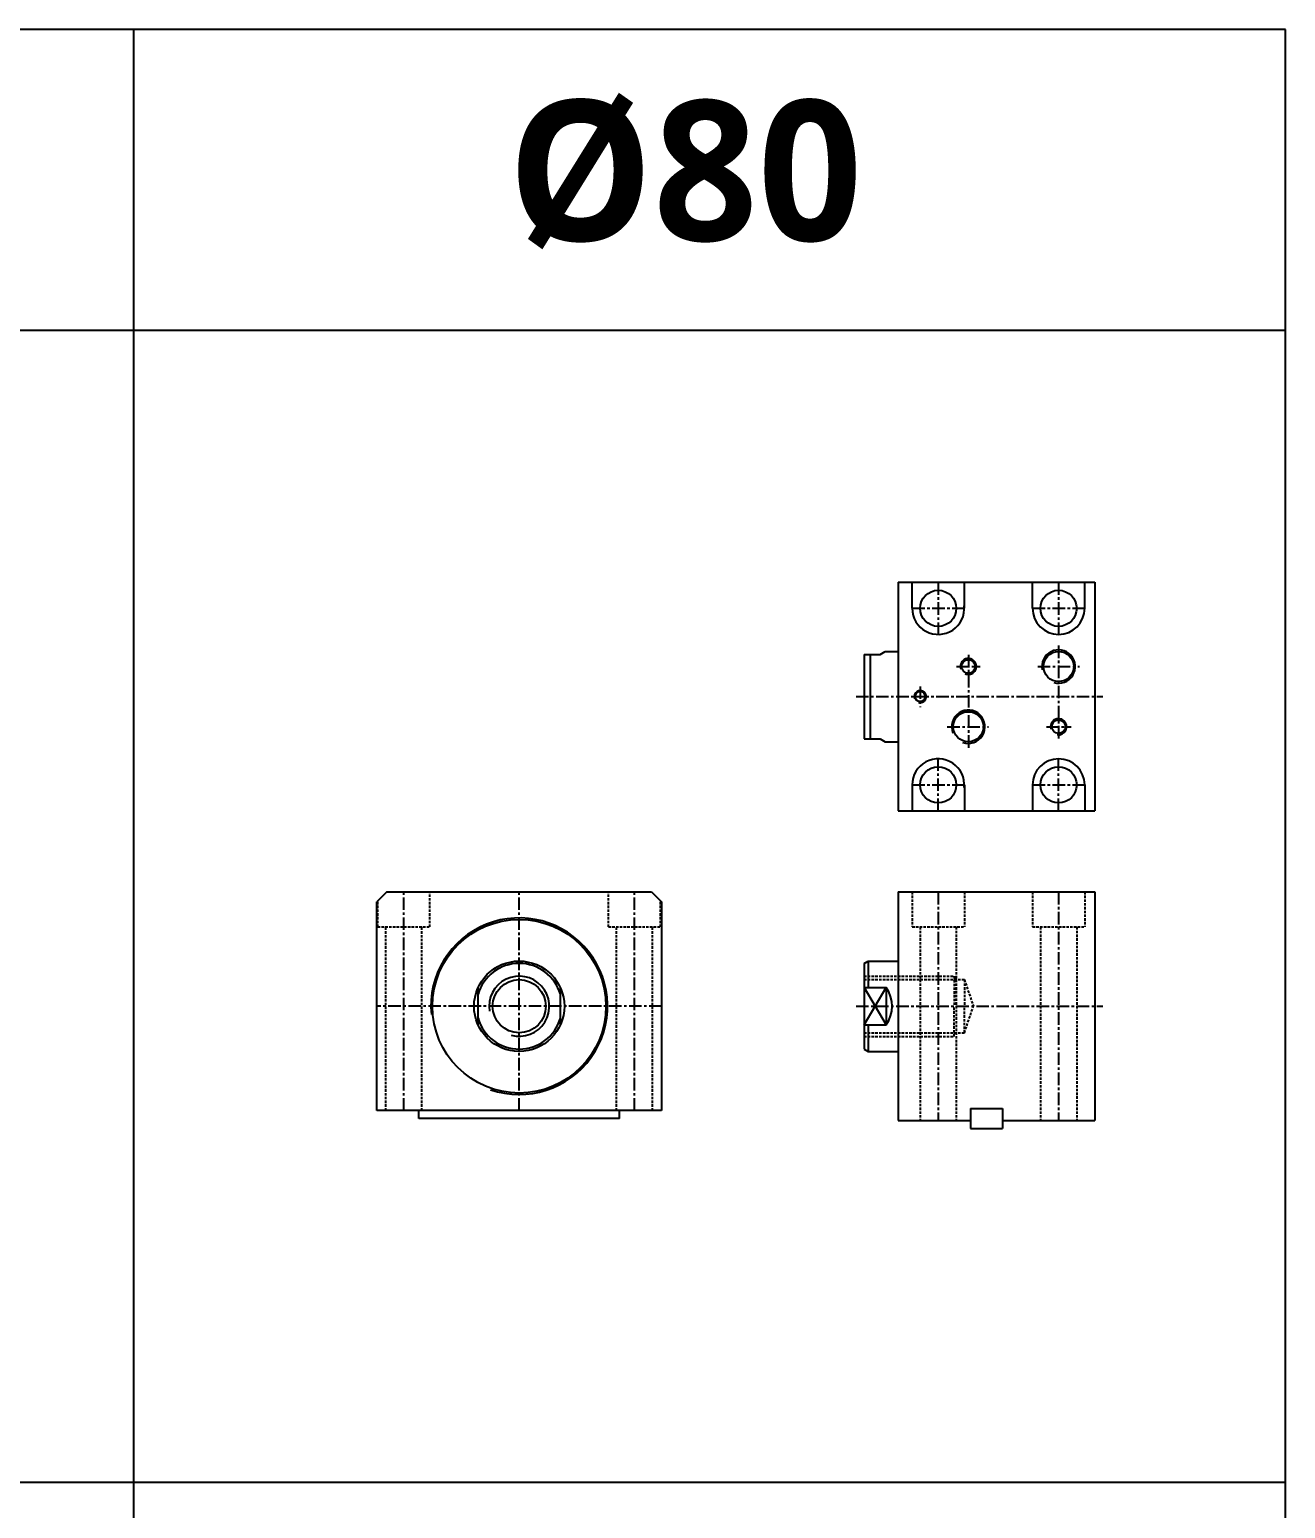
# Model space of a CAD drawing. Extents: x 0 to 3832, y 0 to 1298.
# Drawn here: x 1968 to 2594, y 561 to 1298 of the extents above; entities that cross this region are included whole.
import ezdxf

# ---------------------------------------------------------------- set-up
doc = ezdxf.new("R2010")
doc.units = 0
doc.header["$LTSCALE"] = 5
doc.header["$MEASUREMENT"] = 0
doc.linetypes.add('CENTER', pattern=[2, 1.25, -0.25, 0.25, -0.25])
doc.linetypes.add('HIDDEN', pattern=[0.375, 0.25, -0.125])
doc.layers.get('0').update_dxf_attribs({"linetype": 'CONTINUOUS'})
doc.layers.add('HIDDEN', color=2, linetype='HIDDEN')
doc.layers.add('ML', color=3, linetype='CONTINUOUS')
doc.styles.add('문자', font='romans.shx')

msp = doc.modelspace()

# ---------------------------------------------------------------- linework, layer by layer
for p, q in [((2594, 1298), (0, 1298)), ((2020, 574), (2020, 1298)), ((2594, 574), (2594, 1298)), ((2594, 1148), (0, 1148)), ((2400.94, 1022.58), (2498.94, 1022.58)), ((2400.94, 1022.58), (2400.94, 980.58)), ((2407.94, 1009.58), (2407.94, 1022.58)), ((2433.94, 1009.58), (2433.94, 1022.58)), ((2467.94, 1009.58), (2467.94, 1022.58)), ((2493.94, 1009.58), (2493.94, 1022.58)), ((2498.94, 1022.58), (2498.94, 908.58)), ((2391.95, 986.58), (2394.54, 988.08)), ((2394.54, 988.08), (2400.94, 988.08)), ((2383.94, 986.58), (2383.94, 944.58)), ((2383.94, 986.58), (2391.95, 986.58)), ((2386.94, 986.58), (2386.94, 944.58)), ((2400.94, 980.58), (2400.94, 965.58)), ((2400.94, 965.58), (2400.94, 908.58)), ((2383.94, 944.58), (2391.95, 944.58)), ((2391.95, 944.58), (2394.54, 943.08)), ((2394.54, 943.08), (2400.94, 943.08)), ((2407.94, 921.58), (2407.94, 908.58)), ((2433.94, 921.58), (2433.94, 908.58)), ((2467.94, 921.58), (2467.94, 908.58)), ((2493.94, 921.58), (2493.94, 908.58)), ((2400.94, 908.58), (2498.94, 908.58)), ((2146.06, 868.28), (2141.06, 863.28)), ((2141.06, 759.28), (2141.06, 863.28)), ((2146.06, 868.28), (2278.06, 868.28)), ((2278.06, 868.28), (2283.06, 863.28)), ((2283.06, 863.28), (2283.06, 759.28)), ((2400.94, 868.28), (2400.94, 811.28)), ((2400.94, 868.28), (2498.94, 868.28)), ((2498.94, 868.28), (2498.94, 754.28)), ((2383.94, 832.62), (2385.94, 833.78)), ((2385.94, 833.78), (2400.94, 833.78)), ((2385.94, 833.78), (2385.94, 820.55)), ((2383.94, 832.62), (2383.94, 789.93)), ((2191.56, 802), (2191.56, 820.55)), ((2232.56, 802), (2232.56, 820.55)), ((2383.94, 820.55), (2394.94, 820.55)), ((2394.94, 820.55), (2394.94, 802)), ((2400.94, 811.28), (2400.94, 754.28)), ((2383.94, 802), (2394.94, 802)), ((2385.94, 802), (2385.94, 788.78)), ((2385.94, 798.03), (2385.94, 788.78)), ((2383.94, 789.93), (2385.94, 788.78)), ((2385.94, 788.78), (2400.94, 788.78)), ((2283.06, 759.28), (2141.06, 759.28)), ((2162.06, 755.28), (2162.06, 759.28)), ((2262.06, 755.28), (2262.06, 759.28)), ((2436.94, 760.28), (2452.94, 760.28)), ((2436.94, 760.28), (2436.94, 750.28)), ((2452.94, 760.28), (2452.94, 750.28)), ((2262.06, 755.28), (2162.06, 755.28)), ((2400.94, 754.28), (2436.94, 754.28)), ((2452.94, 754.28), (2498.94, 754.28)), ((2436.94, 750.28), (2452.94, 750.28)), ((2020, 0), (2020, 724)), ((2594, 0), (2594, 724)), ((2594, 574), (0, 574)), ((2594, 574), (0, 574))]:
    msp.add_line(p, q)
for centre, radius in [((2420.94, 1009.58), 9), ((2480.94, 1009.58), 9), ((2420.94, 921.58), 9), ((2480.94, 921.58), 9), ((2212.06, 811.28), 43.25), ((2212.06, 811.28), 22.5), ((2212.06, 811.28), 13.25)]:
    msp.add_circle(centre, radius)
at = {"color": 7}
for centre, radius in [((2480.94, 980.58), 7.5), ((2435.94, 980.58), 3.38), ((2411.94, 965.58), 2.5), ((2435.94, 950.58), 7.5), ((2480.94, 950.58), 3.38)]:
    msp.add_circle(centre, radius, dxfattribs=at)
for centre, radius, start, end in [((2420.94, 1009.58), 13, 180, 5.35101), ((2480.94, 1009.58), 13, 180, 0), ((2420.94, 921.58), 13, 354.64899, 180), ((2480.94, 921.58), 13, 0, 180), ((2212.06, 811.28), 21.35, 16.1784, 163.8216), ((2382.11, 811.28), 15.83, 324.14739, 35.85261), ((2212.06, 811.28), 21.35, 196.1784, 343.8216)]:
    msp.add_arc(centre, radius, start, end)
at = {"color": 3}
for radius, start, end in [(44, 251.08268, 185.34643), (15, 254.49532, 189.61557)]:
    msp.add_arc((2212.06, 811.28), radius, start, end, dxfattribs=at)
at = {"layer": 'HIDDEN'}
for p, q in [((2141.56, 850.78), (2141.56, 863.78)), ((2167.56, 850.78), (2167.56, 868.28)), ((2256.56, 850.78), (2256.56, 868.28)), ((2282.56, 850.78), (2282.56, 863.78)), ((2407.94, 868.28), (2407.94, 850.78)), ((2433.94, 868.28), (2433.94, 850.78)), ((2467.94, 868.28), (2467.94, 850.78)), ((2493.94, 868.28), (2493.94, 850.78)), ((2141.56, 850.78), (2167.56, 850.78)), ((2145.56, 759.28), (2145.56, 850.78)), ((2163.56, 759.28), (2163.56, 850.78)), ((2256.56, 850.78), (2282.56, 850.78)), ((2260.56, 759.28), (2260.56, 850.78)), ((2278.56, 759.28), (2278.56, 850.78)), ((2407.94, 850.78), (2433.94, 850.78)), ((2411.94, 850.78), (2411.94, 754.28)), ((2429.94, 850.78), (2429.94, 754.28)), ((2467.94, 850.78), (2493.94, 850.78)), ((2471.94, 850.78), (2471.94, 754.28)), ((2489.94, 850.78), (2489.94, 754.28)), ((2383.94, 826.28), (2428.94, 826.28)), ((2428.94, 826.28), (2428.94, 811.28)), ((2383.94, 824.53), (2433.94, 824.53)), ((2433.94, 824.53), (2438.48, 811.28)), ((2433.94, 824.53), (2433.94, 811.28)), ((2428.94, 796.28), (2428.94, 811.28)), ((2433.94, 798.03), (2433.94, 811.28)), ((2433.94, 798.03), (2438.48, 811.28)), ((2383.94, 798.03), (2433.94, 798.03)), ((2383.94, 796.28), (2428.94, 796.28))]:
    msp.add_line(p, q, dxfattribs=at)
at = {"layer": 'ML', "color": 1, "linetype": 'CENTER'}
for p, q in [((2420.94, 1022.58), (2420.94, 996.58)), ((2480.94, 1022.58), (2480.94, 996.58)), ((2407.94, 1009.58), (2433.94, 1009.58)), ((2467.94, 1009.58), (2493.94, 1009.58)), ((2480.94, 991.01), (2480.94, 944.49)), ((2430.11, 980.58), (2441.88, 980.58)), ((2435.94, 986.36), (2435.94, 940.08)), ((2470.5, 980.58), (2491.33, 980.58)), ((2379.94, 965.58), (2502.94, 965.58)), ((2411.94, 970.69), (2411.94, 960.4)), ((2425.46, 950.58), (2446.04, 950.58)), ((2474.91, 950.58), (2487.16, 950.58)), ((2420.94, 908.58), (2420.94, 934.58)), ((2480.94, 908.58), (2480.94, 934.58)), ((2407.94, 921.58), (2433.94, 921.58)), ((2467.94, 921.58), (2493.94, 921.58)), ((2154.56, 759.28), (2154.56, 868.28)), ((2212.06, 759.28), (2212.06, 868.28)), ((2269.56, 759.28), (2269.56, 868.28)), ((2420.94, 868.28), (2420.94, 754.28)), ((2480.94, 868.28), (2480.94, 754.28)), ((2283.06, 811.28), (2141.06, 811.28)), ((2379.94, 811.28), (2502.94, 811.28))]:
    msp.add_line(p, q, dxfattribs=at)
at = {"layer": 'ML'}
for p, q in [((2383.94, 820.55), (2394.94, 802)), ((2383.94, 802), (2394.94, 820.55))]:
    msp.add_line(p, q, dxfattribs=at)
for centre, radius, start, end in [((2480.94, 980.58), 8.3, 252.81437, 191.92691), ((2435.94, 980.58), 4, 245.37358, 198.83842), ((2411.94, 965.58), 3, 254.67946, 202.69658), ((2435.94, 950.58), 8.3, 249.64809, 202.19642), ((2480.94, 950.58), 4, 259.03938, 197.26662)]:
    msp.add_arc(centre, radius, start, end, dxfattribs=at)

# ---------------------------------------------------------------- texts
at = {"insert": (2206.29, 1262.8), "char_height": 70, "attachment_point": 1, "style": '문자'}
msp.add_mtext_dynamic_manual_height_columns('{\\fMalgun Gothic|b1|i0|c129|p50;%%C80}', width=124.5326, gutter_width=16, heights=[-75.56], dxfattribs=at)

doc.saveas('drawing.dxf')
